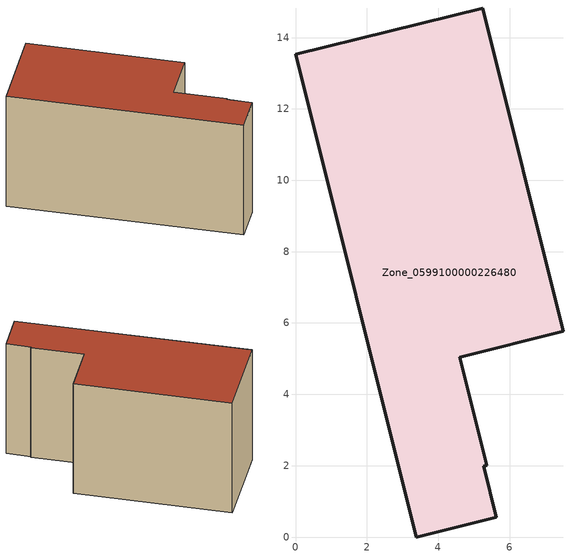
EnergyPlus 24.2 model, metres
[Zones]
Zone_0599100000226480
 floor ground (C_G): 5.62,0.56 3.39,0 0,13.52 5.25,14.83 7.51,5.76 4.6,5.04 5.36,2.01 5.28,1.99 z0
 wall outside (C_F): 5.25,14.83 0,13.52 3.39,0 5.62,0.56 5.28,1.99 5.36,2.01 4.6,5.04 7.51,5.76 5.25,14.83 z0:7.71
 roof outside (C_R): 3.39,0 5.62,0.56 5.28,1.99 5.36,2.01 4.6,5.04 7.51,5.76 5.25,14.83 0,13.52 z7.71
[BUILDING]
Pand.0599100000226480: North Axis=0; Terrain=City; Loads Convergence Tolerance Value=0.04; Temperature Convergence Tolerance Value=0.4; Solar Distribution=FullExterior; Maximum Number of Warmup Days=25; Minimum Number of Warmup Days=1
[Site:Location]
Rotterdam.The.Hague.AP_ZH_NLD Design_Conditions: Latitude=51.96; Longitude=4.45; Time Zone=1; Elevation=-4.5
[SITE:GROUNDTEMPERATURE:BUILDINGSURFACE]
18, 18, 18, 18, 18, 18, 18, 18, 18, 18, 18, 18
[MATERIAL] Thermal Absorptance=0.9; Solar Absorptance=0.7; Visible Absorptance=0.7
Name | Roughness | Thickness | Conductivity | Density | Specific Heat
G.TI.1975-1991 | MediumSmooth | 0.15 | 0.288461 | 540 | 1210
F.TI.1975-1991 | Rough | 0.3 | 0.230769 | 1920 | 840
R.TI.1975-1991 | MediumRough | 0.2 | 0.153846 | 1500 | 1000
[CONSTRUCTION]
C_G: G.TI.1975-1991
C_F: F.TI.1975-1991
C_R: R.TI.1975-1991
[ZONE]
Zone_0599100000226480: Type=1; Multiplier=1; Ceiling Height=Autocalculate; Volume=Autocalculate; Floor Area=autocalculate; Part of Total Floor Area=Yes
[ZONEINFILTRATION:DESIGNFLOWRATE]
Infil_Zone_0599100000226480: Zone or ZoneList or Space or SpaceList=Zone_0599100000226480; Schedule=AlwaysOn; Design Flow Rate Calculation Method=Flow/Area; Flow Rate per Floor Area=0.003; Constant Term Coefficient=1; Temperature Term Coefficient=0; Velocity Term Coefficient=0; Velocity Squared Term Coefficient=0
[HVACTEMPLATE:ZONE:IDEALLOADSAIRSYSTEM]
Zone_0599100000226480: Maximum Heating Supply Air Temperature=50; Minimum Cooling Supply Air Temperature=13; Maximum Heating Supply Air Humidity Ratio=0.0156; Minimum Cooling Supply Air Humidity Ratio=0.0077; Heating Limit=NoLimit; Cooling Limit=NoLimit; Dehumidification Control Type=ConstantSensibleHeatRatio; Cooling Sensible Heat Ratio=0.7; Dehumidification Setpoint=60; Humidification Control Type=None; Humidification Setpoint=30; Outdoor Air Method=None; Outdoor Air Flow Rate per Person=0.00944; Outdoor Air Flow Rate per Zone Floor Area=0; Outdoor Air Flow Rate per Zone=0; Demand Controlled Ventilation Type=None; Outdoor Air Economizer Type=NoEconomizer; Heat Recovery Type=None; Sensible Heat Recovery Effectiveness=0.7; Latent Heat Recovery Effectiveness=0.65
[ZONECONTROL:THERMOSTAT]
ThermostatControl_Zone_0599100000226480: Zone or ZoneList=Zone_0599100000226480; Control Type Schedule=DualSetpointControlType; Control 1=Thermostat_Zone_0599100000226480; Temperature Difference Between Cutout And Setpoint=0
[THERMOSTATSETPOINT:DUALSETPOINT]
Thermostat_Zone_0599100000226480: Heating Setpoint Temperature Schedule=HeatingSetpoint_Zone_0599100000226480; Cooling Setpoint Temperature Schedule=CoolingSetpoint_Zone_0599100000226480
[SCHEDULE:COMPACT]
HeatingSetpoint_Zone_0599100000226480: Through: 12/31, For: AllDays, Until: 24:00, 21
CoolingSetpoint_Zone_0599100000226480: Through: 12/31, For: AllDays, Until: 24:00, 24
DualSetpointControlType: Through: 12/31, For: AllDays, Until: 24:00, 4
AlwaysOn: Through: 12/31, For: AllDays, Until: 24:00, 1
